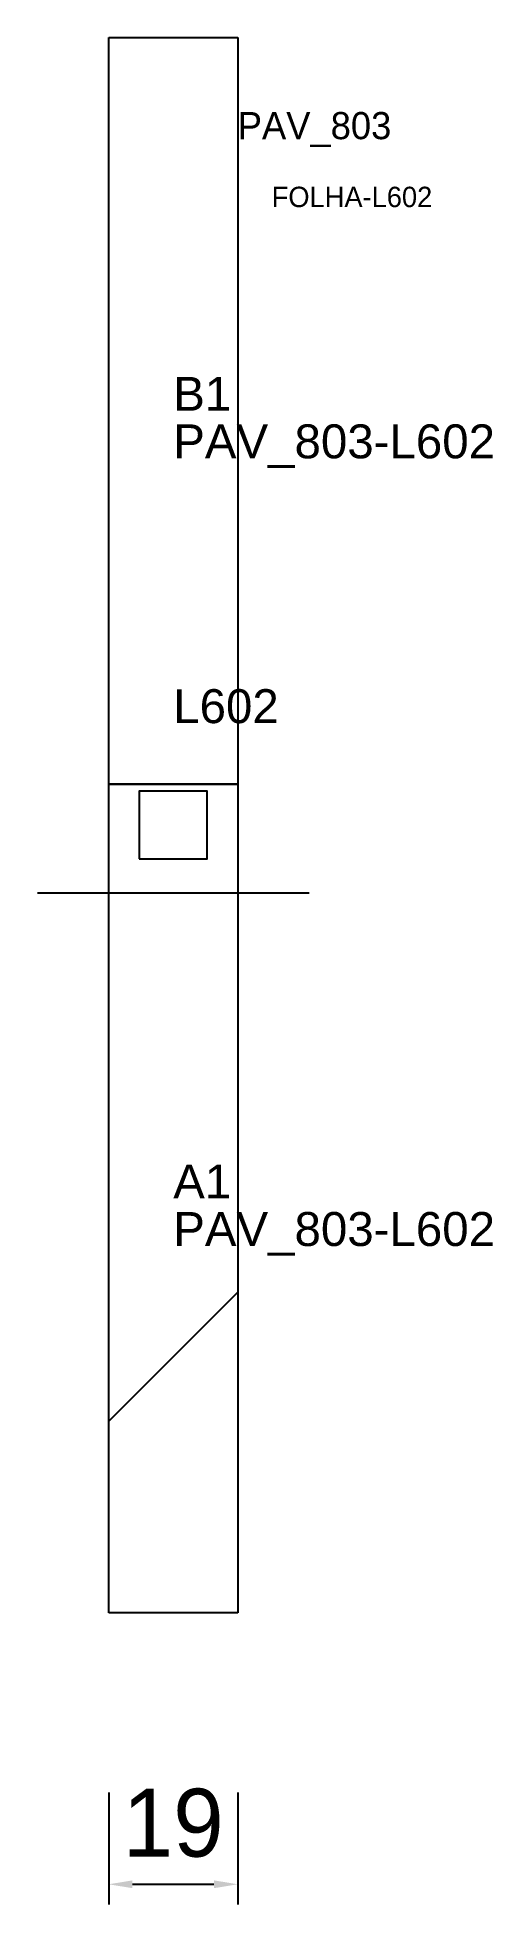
# Model space of a CAD drawing. Header units: metres. Extents: x 212 to 279, y -74 to 202.
import ezdxf

# ---------------------------------------------------------------- set-up
doc = ezdxf.new("R2010")
doc.units = ezdxf.units.M
for name, color, linetype in [('3', 3, 'CONTINUOUS'), ('AUX00', 7, 'CONTINUOUS'), ('COTA', 241, 'CONTINUOUS'), ('FOLHA', 255, 'CONTINUOUS'), ('Hachura', 251, 'CONTINUOUS'), ('NOMENCLATURA', 7, 'CONTINUOUS'), ('Nível', 160, 'CONTINUOUS'), ('Painéis', 200, 'CONTINUOUS'), ('Pilares', 5, 'CONTINUOUS'), ('SARR_2.2x7', 40, 'CONTINUOUS')]:
    doc.layers.add(name, color=color, linetype=linetype)
doc.styles.add('ARIAL', font='Arial.ttf')
doc.styles.add('STR_STANDARD', font='arial.ttf')
doc.dimstyles.new('EZ DXF', dxfattribs={"dimtxt": 10, "dimasz": 3.5, "dimexe": 3, "dimexo": 1.5, "dimgap": 1, "dimtad": 1, "dimdec": 1, "dimdsep": 46, "dimcen": 2.5, "dimazin": 3, "dimtfac": 1, "dimtmove": 0, "dimatfit": 3})

msp = doc.modelspace()

# ---------------------------------------------------------------- hatches: boundary and pattern name
at = {"layer": 'Hachura'}
h = msp.add_hatch(dxfattribs=at)
h.set_pattern_fill('ANSI31', scale=50)
h.paths.add_polyline_path([(241.2, 201.5), (241.2, -30.5), (222.2, -30.5), (222.2, -11.5), (222.2, -11.5), (222.2, 201.5), (241.2, 201.5)])
h = msp.add_hatch(dxfattribs=at)
h.set_pattern_fill('ANSI31', scale=50)
h.paths.add_polyline_path([(241.2, 201.5), (241.2, -30.5), (222.2, -30.5), (222.2, -11.5), (222.2, -11.5), (222.2, 201.5), (241.2, 201.5)])

# ---------------------------------------------------------------- linework, layer by layer
at = {"layer": '3'}
msp.add_lwpolyline([(222.2, 91.5), (241.2, 91.5)], close=True, dxfattribs=at)
msp.add_lwpolyline([(222.2, 91.5), (241.2, 91.5)], close=True, dxfattribs=at)
at = {"layer": 'Painéis', "color": 200}
for p, q in [((222.2, -11.5), (222.2, 201.5)), ((222.2, 201.5), (241.2, 201.5)), ((222.2, -11.5), (222.2, 201.5)), ((222.2, 201.5), (241.2, 201.5)), ((241.2, 201.5), (241.2, -30.5)), ((241.2, 201.5), (241.2, 201.5)), ((241.2, 201.5), (241.2, -30.5)), ((241.2, 201.5), (241.2, 201.5)), ((222.2, -30.5), (222.2, -11.5)), ((222.2, -11.5), (222.2, -11.5)), ((222.2, -30.5), (222.2, -11.5)), ((222.2, -11.5), (222.2, -11.5)), ((241.2, -30.5), (222.2, -30.5)), ((241.2, -30.5), (222.2, -30.5))]:
    msp.add_line(p, q, dxfattribs=at)
at = {"layer": 'Pilares'}
msp.add_lwpolyline([(226.7, 80.5), (236.7, 80.5), (236.7, 90.5), (226.7, 90.5)], close=True, dxfattribs=at)
msp.add_lwpolyline([(226.7, 80.5), (236.7, 80.5), (236.7, 90.5), (226.7, 90.5)], close=True, dxfattribs=at)
at = {"layer": 'SARR_2.2x7'}
msp.add_line((211.7, 75.5), (251.7, 75.5), dxfattribs=at)
msp.add_line((211.7, 75.5), (251.7, 75.5), dxfattribs=at)

# ---------------------------------------------------------------- texts
at = {"layer": '3', "style": 'STR_STANDARD'}
for s, p in [('B1', (231.7, 146.5)), ('B1', (231.7, 146.5)), ('A1', (231.7, 30.5)), ('A1', (231.7, 30.5))]:
    msp.add_text(s, height=5, dxfattribs=at).set_placement(p)
at = {"layer": 'AUX00', "style": 'STR_STANDARD'}
for p in [(231.7, 139.5), (231.7, 139.5), (231.7, 23.5), (231.7, 23.5)]:
    msp.add_text('PAV_803-L602', height=5, dxfattribs=at).set_placement(p)
at = {"layer": 'FOLHA'}
msp.add_text('FOLHA-L602', height=3, dxfattribs=at).set_placement((246.2, 176.5))
msp.add_text('FOLHA-L602', height=3, dxfattribs=at).set_placement((246.2, 176.5))
at = {"layer": 'NOMENCLATURA', "insert": (231.7, 105.5), "char_height": 5, "attachment_point": 1, "style": 'ARIAL'}
msp.add_mtext('L602', dxfattribs=at)
msp.add_mtext('L602', dxfattribs=at)
at = {"layer": 'Nível'}
msp.add_text('PAV_803', height=4, dxfattribs=at).set_placement((241.2, 186.5))
msp.add_text('PAV_803', height=4, dxfattribs=at).set_placement((241.2, 186.5))

# ---------------------------------------------------------------- dimensions: what is measured, and where the dimension line sits
at = {"layer": 'COTA'}
msp.add_linear_dim(base=(222.2, -70.5), p1=(222.2, -55.5), p2=(241.2, -55.5), dimstyle='EZ DXF', dxfattribs=at).render()
msp.add_linear_dim(base=(222.2, -70.5), p1=(222.2, -55.5), p2=(241.2, -55.5), dimstyle='EZ DXF', dxfattribs=at).render()

doc.saveas('drawing.dxf')
